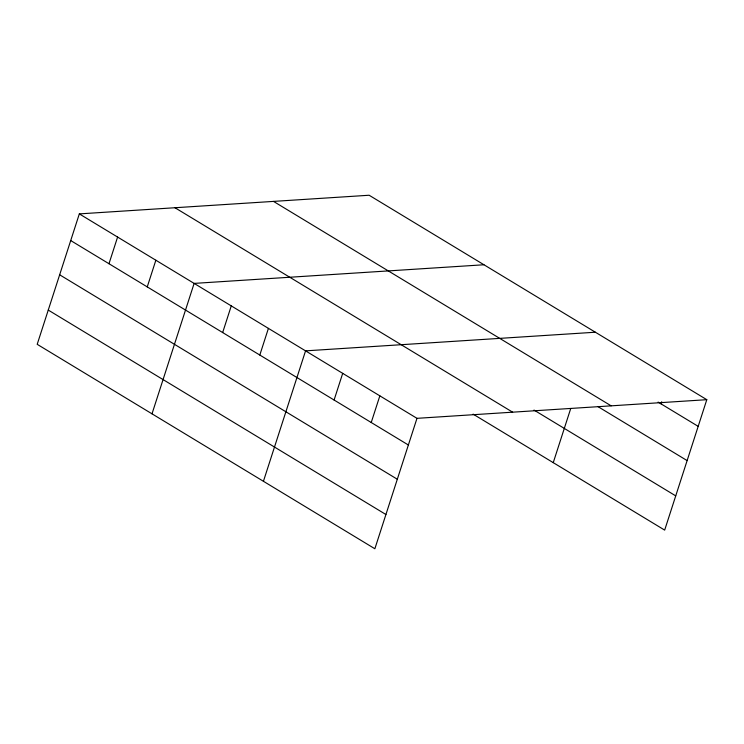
<?xml version="1.0" encoding="UTF-8"?>
<svg xmlns="http://www.w3.org/2000/svg" width="744" height="744" viewBox="0 0 744 744"><rect width="100%" height="100%" fill="white"/><g stroke="black" fill="none" stroke-linecap="round" stroke-linejoin="round"><path stroke-width="1.12" d="M706.8 399.686L369.136 195.244L79.329 213.891L37.2 344.314L374.864 548.756L416.984 418.333L706.8 399.686L664.671 530.109L473.091 414.12M108.977 263.729L117.599 237.057M147.247 286.896L155.859 260.223M152.008 413.822L194.128 283.399L483.944 264.762M222.661 332.559L231.272 305.886M259.805 355.046L268.417 328.374M263.432 481.284L305.561 350.861L595.367 332.224M334.093 400.021L342.705 373.349M371.228 422.508L379.849 395.845M553.248 462.647L570.713 408.568M661.044 403.871L661.732 401.741M658.115 402.095L698.188 426.358M273.504 201.401L611.159 405.843M598.176 406.745L687.131 460.601M534.006 410.065L675.729 495.876M174.961 207.734L512.625 412.176M79.329 213.891L416.984 418.333M70.708 240.554L408.372 444.996M59.65 274.796L397.315 479.238M48.258 310.071L385.922 514.513"/></g></svg>
